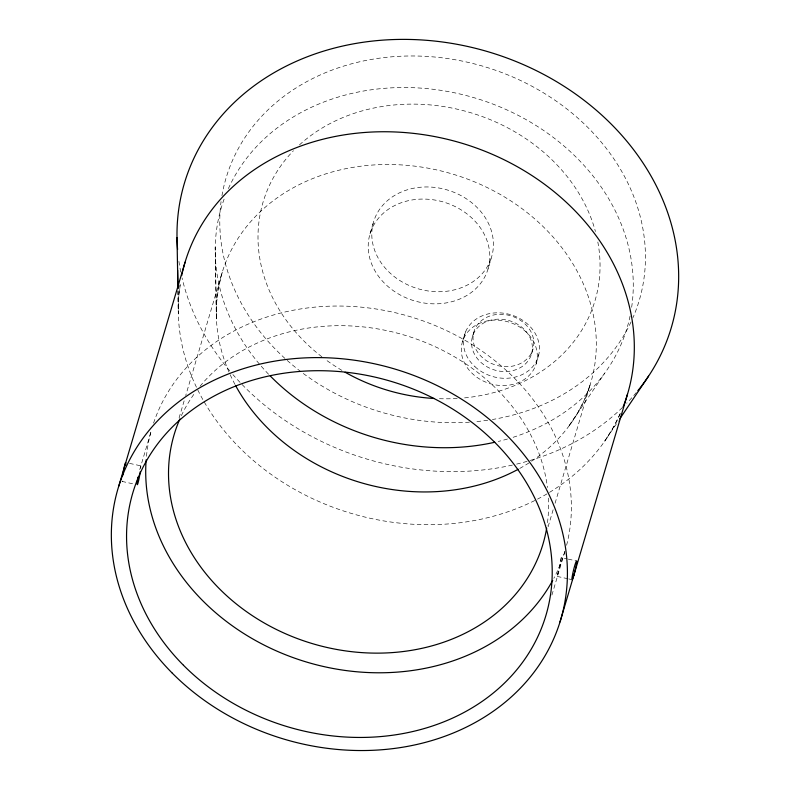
<?xml version="1.0" encoding="UTF-8"?>
<svg xmlns="http://www.w3.org/2000/svg" width="790" height="790" viewBox="0 0 790 790"><rect width="100%" height="100%" fill="white"/><g stroke="black" fill="none" stroke-linecap="round" stroke-linejoin="round"><path stroke-width="0.59" stroke-dasharray="3.95 2.96" d="M216.411 318.953L215.226 247.438L216.411 318.953L216.569 302.975L218.554 287.244L222.346 271.908L185.719 395.533M177.947 290.74L178.313 313.808L178.747 296.299L180.555 282.504M536.163 363.825A38.473 32.193 16.5 0 0 488.872 320.602A38.473 32.193 16.5 0 0 472.854 374.016A38.473 32.193 16.5 0 0 536.163 363.825L538.987 353.752M179.083 417.91L184.317 400.244M370.036 233.85L373.631 221.723M488.003 269.084A61.561 51.508 16.5 0 0 412.341 199.919A61.561 51.508 16.5 0 0 386.725 285.387A61.561 51.508 16.5 0 0 488.003 269.084L491.597 256.957A61.561 51.508 16.5 0 0 415.925 187.803A61.561 51.508 16.5 0 0 390.309 273.271A61.561 51.508 16.5 0 0 491.597 256.957M472.489 336.54L473.931 331.682M531.473 354.157A30.78 25.754 16.5 0 0 493.641 319.575A30.78 25.754 16.5 0 0 480.834 362.314A30.78 25.754 16.5 0 0 531.473 354.157L532.914 349.299A30.78 25.754 16.5 0 0 495.083 314.716A30.78 25.754 16.5 0 0 482.275 357.455A30.78 25.754 16.5 0 0 532.914 349.299M548.092 526.802L553.316 509.165M555.064 503.289L590.229 384.542L584.659 399.335L577.381 413.447L568.454 426.738L604.508 373.453M139.751 469.625L150.91 432.1M551.914 595.087L564.811 551.618M462.426 341.803L465.596 331.731M620.111 413.703L614.037 426.225L604.775 441.097L618.402 420.892M561.236 557.641L557.187 576.325L560.387 564.514L561.255 557.631L567.092 558.886M129.52 463.375L141.074 465.893M568.247 559.132L576.335 560.9M121.937 481.406L134.656 484.181M557.197 576.414L567.605 578.685M568.761 578.932L571.071 579.435M177.977 290.997L178.313 313.808M597.823 241.987A173.138 144.876 16.5 0 1 464.411 397.903M457.213 398.476A173.138 144.876 16.5 0 1 439.023 398.703M341.961 370.411A173.138 144.876 16.5 0 1 325.747 359.717M321.895 356.823A173.138 144.876 16.5 0 1 293.446 150.722M299.44 144.906A173.138 144.876 16.5 0 1 469.507 112.368A173.138 144.876 16.5 0 1 595.433 231.519M630.074 316.079A211.611 177.069 16.5 0 1 512.009 437.65M507.476 439.013A211.611 177.069 16.5 0 1 498.253 441.452M268.59 374.253A211.611 177.069 16.5 0 1 224.449 198.191M228.379 188.613A211.611 177.069 16.5 0 1 474.602 97.871A211.611 177.069 16.5 0 1 631.516 308.159M235.005 384.473A192.375 160.972 16.5 0 1 313.403 178.293A192.375 160.972 16.5 0 1 565.917 253.175A192.375 160.972 16.5 0 1 519.188 468.747M181.364 415.678A192.375 160.972 16.5 0 1 194.972 392.778M200.008 386.29A192.375 160.972 16.5 0 1 403.305 334.792A192.375 160.972 16.5 0 1 547.45 487.578M548.388 498.095A192.375 160.972 16.5 0 1 547.036 525.844M564.939 551.232A215.453 180.288 16.5 0 1 553.83 578.31M146.456 456.304A215.453 180.288 16.5 0 1 150.86 432.1M153.556 423.134A215.453 180.288 16.5 0 1 410.484 316.77A215.453 180.288 16.5 0 1 566.213 546.729M620.338 413.565A230.848 193.165 16.5 0 1 352.3 513.688A230.848 193.165 16.5 0 1 180.051 284.726M636.315 392.541A253.926 212.48 16.5 0 1 626.677 403.256M622.411 407.531A253.926 212.48 16.5 0 1 516.048 464.244M512.443 465.073A253.926 212.48 16.5 0 1 232.892 374.559M229.712 370.856A253.926 212.48 16.5 0 1 182.056 277.942M180.762 272.037A253.926 212.48 16.5 0 1 178.757 260.187M221.941 195.762A215.453 180.288 16.5 0 1 483.895 66.508A215.453 180.288 16.5 0 1 632.988 317.649M631.052 321.925A215.453 180.288 16.5 0 1 492.368 419.51M487.687 420.24A215.453 180.288 16.5 0 1 475.165 421.722M469.428 422.176A215.453 180.288 16.5 0 1 221.072 201.559M140.63 465.824A9.618 0.701 -79.9 0 1 140.689 468.381M122.549 481.001A9.618 0.681 -79.7 0 1 122.252 481.466M475.007 366.757A38.473 32.193 16.5 0 0 538.306 356.567A38.473 32.193 16.5 0 0 491.015 313.344A38.473 32.193 16.5 0 0 475.007 366.757"/><path stroke-width="1.19" d="M118.747 486.206L185.087 262.201M560.021 621.937L627.487 394.25M648.521 376.208L619.765 418.878M177.009 237.553L177.938 288.597M177.622 270.101L177.908 288.31M434.144 398.486A173.138 144.876 16.5 0 1 345.131 372.248M494.757 442.262A211.611 177.069 16.5 0 1 270.259 375.971M518.201 469.28A192.375 160.972 16.5 0 1 235.539 385.471M546.67 528.125A192.375 160.972 16.5 0 1 312.455 643.643A192.375 160.972 16.5 0 1 179.932 418.828M552.714 580.383A215.453 180.288 16.5 0 1 307.261 662.257A215.453 180.288 16.5 0 1 146.15 459.82M181.67 275.661A230.848 193.165 16.5 0 1 461.587 143.138A230.848 193.165 16.5 0 1 623.004 407.186M177.592 249.502A253.926 212.48 16.5 0 1 490.995 52.624A253.926 212.48 16.5 0 1 637.836 390.704M140.274 471.679A9.618 0.701 -79.9 0 1 137.578 484.339A9.618 0.701 -79.9 0 1 137.954 477.14M122.707 475.333A9.618 0.681 -79.7 0 1 124.988 464.135A9.618 0.681 -79.7 0 1 125.669 465.093M183.468 665.259A215.453 180.288 16.5 0 0 542.809 624.762A215.453 180.288 16.5 0 0 291.885 372.199A215.453 180.288 16.5 0 0 183.468 665.259M172.329 673.199A230.848 193.165 16.5 0 0 557.335 629.818A230.848 193.165 16.5 0 0 288.488 359.203A230.848 193.165 16.5 0 0 172.329 673.199M573.826 575.258A9.618 0.8 -76.3 0 0 576.601 560.959A9.618 0.8 -76.3 0 0 572.533 574.695A9.618 0.8 -76.3 0 0 573.826 575.258"/></g></svg>
